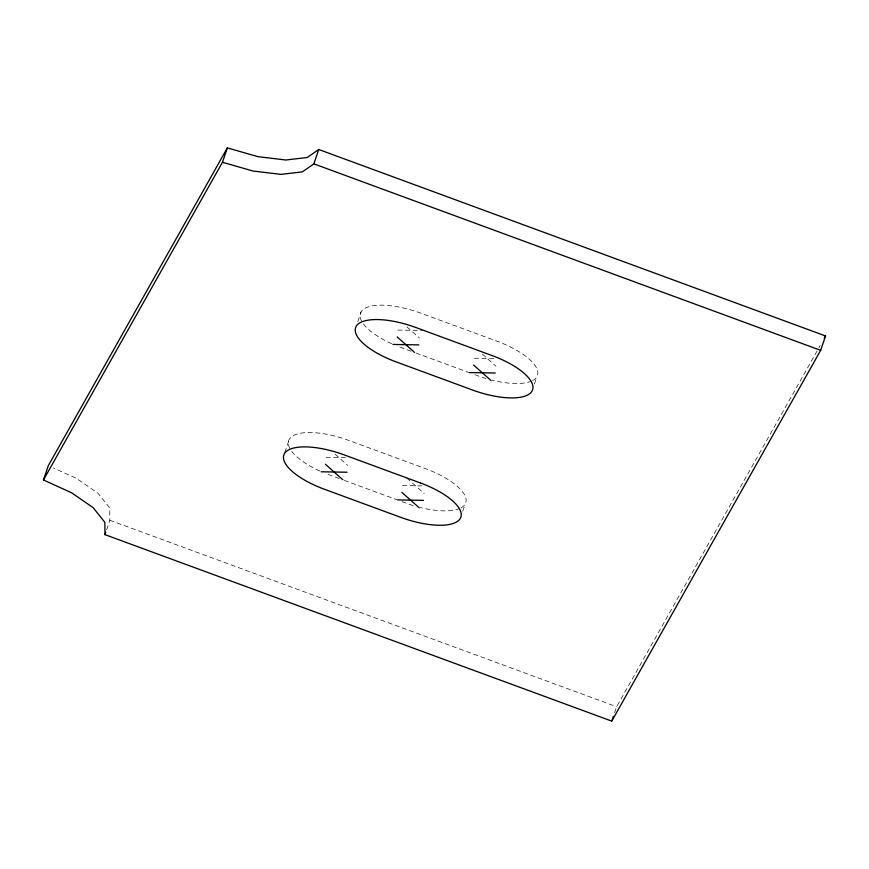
<?xml version="1.0" encoding="UTF-8"?>
<svg xmlns="http://www.w3.org/2000/svg" width="869" height="869" viewBox="0 0 869 869"><rect width="100%" height="100%" fill="white"/><g stroke="black" fill="none" stroke-linecap="round" stroke-linejoin="round"><path stroke-width="0.65" stroke-dasharray="4.34 3.26" d="M106.594 529.851L109.842 520.259L109.744 507.963L98.023 493.266L76.45 478.384L53.226 467.826M284.826 452.521L289.301 439.345M357.8 321.584L361.048 312.004M462.721 511.244L465.154 504.053M534.468 383.902L536.912 376.712M614.589 712.732L616.632 706.736L818.229 348.947M818.891 347.774L820.227 345.406M397.817 330.057L422.388 330.492M474.278 358.191L494.972 358.56M326.071 457.398L346.753 457.767M402.532 485.532L421.921 485.88M411.059 351.217L401.033 347.535A53.063 19.498 18.7 0 1 398.697 346.644M416.077 353.064L468.717 372.432M474.985 374.745L477.494 375.669A53.063 19.498 18.7 0 0 485.88 378.46M339.312 478.558L329.275 474.876A53.063 19.498 18.7 0 1 325.777 473.529M344.32 480.405L396.97 499.773M401.978 501.619L405.736 503.01A53.063 19.498 18.7 0 0 414.122 505.801M109.842 520.259L616.632 706.736M482.382 354.128L495.906 366.153M406.888 326.853L419.445 338.019M406.757 478.037L424.159 493.494M335.13 454.194L347.698 465.36M532.697 380.546A53.063 19.498 18.7 0 0 496.927 341.18L420.466 313.046A53.063 19.498 18.7 0 0 362.199 310.439A53.063 19.498 18.7 0 0 391.789 343.755M531.698 381.046A53.063 19.498 18.7 0 1 491.995 380.144M460.95 507.887A53.063 19.498 18.7 0 0 425.169 468.521L348.708 440.387A53.063 19.498 18.7 0 0 290.442 437.78A53.063 19.498 18.7 0 0 320.042 471.096M459.94 508.387A53.063 19.498 18.7 0 1 420.248 507.485"/><path stroke-width="1.3" d="M43.45 479.981L48.327 465.599L227.352 147.882L257.756 156.626L285.803 160.005L307.224 157.495L318.76 149.49L825.55 335.966L820.673 350.348L611.743 721.118L104.964 534.641L104.867 522.345L93.135 507.637L71.573 492.766L43.45 479.981L222.475 162.264L227.352 147.882M104.964 534.641L105.779 532.241M222.475 162.264L252.868 171.008L280.915 174.387L302.347 171.877L313.883 163.861L318.76 149.49M611.743 721.118L613.373 716.328M824.214 338.323L825.55 335.966M392.94 344.439L418.793 344.895M469.401 372.573L495.254 373.029M321.193 471.78L347.046 472.236M397.654 499.914L423.507 500.37M313.883 163.861L820.673 350.348M473.627 365.067L491.028 380.535M397.166 336.933L414.567 352.401M401.88 492.408L419.271 507.876M325.419 464.274L342.81 479.742M492.05 355.562L415.588 327.417A53.063 19.498 18.7 0 0 356.171 326.375A53.063 19.498 18.7 0 0 396.155 361.906L472.617 390.051A53.063 19.498 18.7 0 0 532.034 391.093A53.063 19.498 18.7 0 0 492.05 355.562M420.292 482.903L343.831 454.759A53.063 19.498 18.7 0 0 284.413 453.716A53.063 19.498 18.7 0 0 324.398 489.247L400.859 517.392A53.063 19.498 18.7 0 0 460.277 518.435A53.063 19.498 18.7 0 0 420.292 482.903"/></g></svg>
